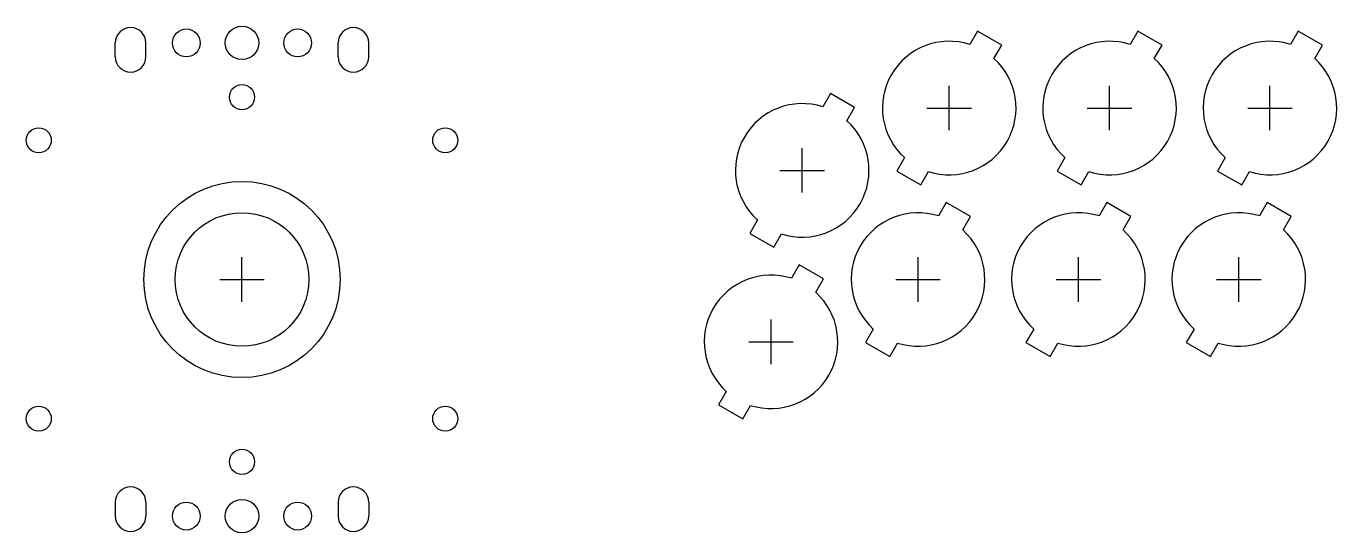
# Model space of a CAD drawing. Header units: millimetres. Extents: x -39 to 197, y -46 to 46.
import ezdxf

# ---------------------------------------------------------------- set-up
doc = ezdxf.new("R2010")
doc.units = ezdxf.units.MM
for name, color, linetype in [('BUTTONS', 1, 'Continuous'), ('GL_PLATE_HOLES', 2, 'Continuous'), ('JOYSTICK_BORE_24', 5, 'Continuous'), ('JOYSTICK_BORE_35.25', 3, 'Continuous'), ('REFERENCE', 8, 'Continuous')]:
    doc.layers.add(name, color=color, linetype=linetype)

msp = doc.modelspace()

# ---------------------------------------------------------------- linework, layer by layer
at = {"layer": 'BUTTONS'}
for points in [[(130.7, 42.21, 0.809427), (118.97, 21.89), (117.58, 19.49), (121.92, 16.99), (123.3, 19.39, 0.809427), (135.03, 39.71), (136.42, 42.11), (132.08, 44.61)], [(159.5, 42.21, 0.809427), (147.77, 21.89), (146.38, 19.49), (150.72, 16.99), (152.1, 19.39, 0.809427), (163.83, 39.71), (165.22, 42.11), (160.88, 44.61)], [(188.3, 42.21, 0.809427), (176.57, 21.89), (175.18, 19.49), (179.52, 16.99), (180.9, 19.39, 0.809427), (192.63, 39.71), (194.02, 42.11), (189.68, 44.61)], [(104.3, 31.01, 0.809427), (92.57, 10.69), (91.18, 8.29), (95.52, 5.79), (96.9, 8.19, 0.809427), (108.63, 28.51), (110.02, 30.91), (105.68, 33.41)], [(125.1, 11.41, 0.809427), (113.37, -8.91), (111.98, -11.31), (116.32, -13.81), (117.7, -11.41, 0.809427), (129.43, 8.91), (130.82, 11.31), (126.48, 13.81)], [(153.9, 11.41, 0.809427), (142.17, -8.91), (140.78, -11.31), (145.12, -13.81), (146.5, -11.41, 0.809427), (158.23, 8.91), (159.62, 11.31), (155.28, 13.81)], [(182.7, 11.41, 0.809427), (170.97, -8.91), (169.58, -11.31), (173.92, -13.81), (175.3, -11.41, 0.809427), (187.03, 8.91), (188.42, 11.31), (184.08, 13.81)], [(98.7, 0.21, 0.809427), (86.97, -20.11), (85.58, -22.51), (89.92, -25.01), (91.3, -22.61, 0.809427), (103.03, -2.29), (104.42, 0.11), (100.08, 2.61)]]:
    msp.add_lwpolyline(points, format="xyb", close=True, dxfattribs=at)
at = {"layer": 'GL_PLATE_HOLES'}
for p, q in [((-22.75, 40), (-22.75, 42.5)), ((-17.25, 40), (-17.25, 42.5)), ((17.25, 40), (17.25, 42.5)), ((22.75, 40), (22.75, 42.5)), ((-22.75, -40), (-22.75, -42.5)), ((-17.25, -40), (-17.25, -42.5)), ((17.25, -40), (17.25, -42.5)), ((22.75, -40), (22.75, -42.5))]:
    msp.add_line(p, q, dxfattribs=at)
for centre, radius in [((-10, 42.5), 2.5), ((0, 42.5), 3), ((10, 42.5), 2.5), ((0, 32.75), 2.25), ((-36.5, 25), 2.25), ((36.5, 25), 2.25), ((-36.5, -25), 2.25), ((36.5, -25), 2.25), ((0, -32.75), 2.25), ((-10, -42.5), 2.5), ((0, -42.5), 3), ((10, -42.5), 2.5)]:
    msp.add_circle(centre, radius, dxfattribs=at)
for centre, start, end in [((-20, 42.5), 0, 180), ((20, 42.5), 0, 180), ((-20, 40), 180, 360), ((20, 40), 180, 360), ((-20, -40), 0, 180), ((20, -40), 0, 180), ((-20, -42.5), -180, 0), ((20, -42.5), -180, 0)]:
    msp.add_arc(centre, 2.75, start, end, dxfattribs=at)
at = {"layer": 'JOYSTICK_BORE_24'}
msp.add_circle((0, 0), 12, dxfattribs=at)
at = {"layer": 'JOYSTICK_BORE_35.25'}
msp.add_circle((0, 0), 17.62, dxfattribs=at)
at = {"layer": 'REFERENCE'}
for p, q in [((127, 26.8), (127, 34.8)), ((155.8, 26.8), (155.8, 34.8)), ((184.6, 26.8), (184.6, 34.8)), ((123, 30.8), (131, 30.8)), ((151.8, 30.8), (159.8, 30.8)), ((180.6, 30.8), (188.6, 30.8)), ((100.6, 15.6), (100.6, 23.6)), ((96.6, 19.6), (104.6, 19.6)), ((0, -4), (0, 4)), ((121.4, -4), (121.4, 4)), ((150.2, -4), (150.2, 4)), ((179, -4), (179, 4)), ((-4, 0), (4, 0)), ((117.4, 0), (125.4, 0)), ((146.2, 0), (154.2, 0)), ((175, 0), (183, 0)), ((95, -15.2), (95, -7.2)), ((91, -11.2), (99, -11.2))]:
    msp.add_line(p, q, dxfattribs=at)

doc.saveas('drawing.dxf')
